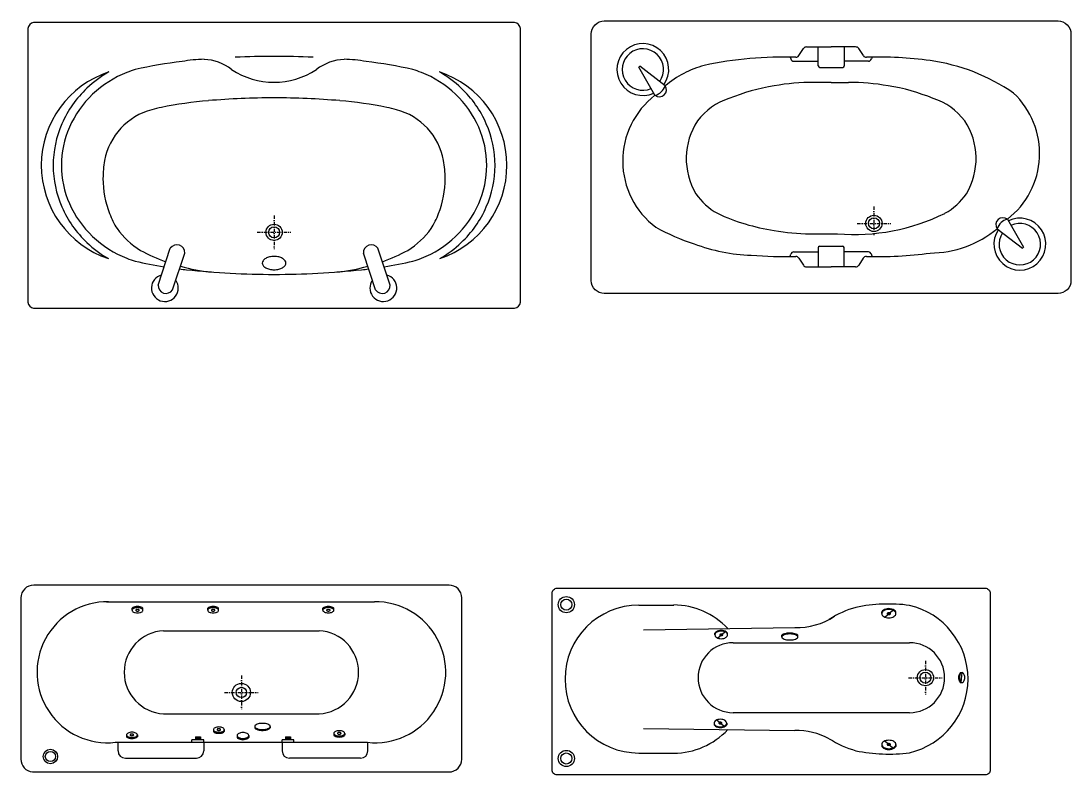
# Model space of a CAD drawing. Header units: millimetres. Extents: x 1333 to 16253, y 1167 to 12480.
# Drawn here: x 1333 to 5383, y 7416 to 10322 of the extents above; entities that cross this region are included whole.
import ezdxf

# ---------------------------------------------------------------- set-up
doc = ezdxf.new("R2010")
doc.units = ezdxf.units.MM
doc.linetypes.add('DASHDOT', pattern=[25.4, 12.7, -6.35, 0, -6.35])

# ---------------------------------------------------------------- blocks, each defined once
blk = doc.blocks.new('8')
at = {"color": 0, "linetype": 'DASHDOT'}
for p, q in [((-5832.4, -4218.8), (-5832.4, -4348.8)), ((-5897.4, -4283.8), (-5767.4, -4283.8))]:
    blk.add_line(p, q, dxfattribs=at)
at = {"color": 0}
for p, q in [((-6280, -4486.9), (-6232.7, -4345.3)), ((-6224, -4505.6), (-6176.7, -4363.9)), ((-5440.9, -4505.6), (-5488.1, -4363.9)), ((-5384.9, -4486.9), (-5432.2, -4345.3))]:
    blk.add_line(p, q, dxfattribs=at)
blk.add_lwpolyline([(-6782.4, -3498.3), (-6782.4, -4553.3, 0.333149), (-6759.9, -4575.8), (-4904.9, -4575.8, 0.333149), (-4882.4, -4553.3), (-4882.4, -3498.3, 0.333149), (-4904.9, -3475.8), (-6759.9, -3475.8, 0.333149)], format="xyb", close=True, dxfattribs=at)
for radius in [31.3, 21.3]:
    blk.add_circle((-5832.4, -4283.8), radius, dxfattribs=at)
for centre, radius, start, end in [((-5990.6, -5315.8), 1701.7, 96.6329, 102.8126), ((-6091.7, -4160), 543, 91.1291, 100.1238), ((-6112, -3807.2), 190.3, 52.5656, 87.111), ((-5832.4, -6807.7), 3202, 90, 92.6851), ((-5832.4, -6807.7), 3202, 87.3149, 90), ((-5552.8, -3807.2), 190.3, 92.889, 127.4344), ((-5573.1, -4160), 543, 79.8762, 88.8709), ((-5674.3, -5315.8), 1701.7, 77.1874, 83.3671), ((-6351.2, -4025.6), 379, 108.2642, 251.4664), ((-6251, -4048.9), 441.3, 119.744, 133.4113), ((-6251, -4048.9), 409.3, 111.3981, 133.4113), ((-6242.4, -4070.8), 432.9, 106.8578, 111.3981), ((-5832.8, -3411.4), 294.3, 236.2327, 303.7673), ((-5422.4, -4070.8), 432.9, 68.6019, 73.1422), ((-5413.8, -4048.9), 409.3, 46.5887, 68.6019), ((-5413.8, -4048.9), 441.3, 46.5887, 60.256), ((-5313.6, -4025.6), 379, 288.5336, 71.7358), ((-6264.3, -4034.8), 422, 133.4113, 156.354), ((-6264.3, -4034.8), 390, 133.4113, 156.354), ((-5832.4, -6785.1), 3019.4, 90, 94.8158), ((-5832.4, -6785.1), 3019.4, 85.1842, 90), ((-5400.5, -4034.8), 390, 23.646, 46.5887), ((-5400.5, -4034.8), 422, 23.646, 46.5887), ((-6136, -4446.1), 656.9, 101.497, 104.8458), ((-5954.1, -5340.5), 1569.6, 94.8158, 101.497), ((-5710.7, -5340.5), 1569.6, 78.503, 85.1842), ((-5528.8, -4446.1), 656.9, 75.1542, 78.503), ((-6240.3, -4052.8), 250, 104.8458, 169.4824), ((-5424.5, -4052.8), 250, 10.5176, 75.1542), ((-6285, -4025.8), 399.5, 156.354, 180), ((-6285, -4025.8), 367.5, 156.354, 180), ((-5379.9, -4025.8), 367.5, 0, 23.646), ((-5379.9, -4025.8), 399.5, 0, 23.646), ((-6116.5, -4075.8), 375.9, 169.4824, 180), ((-5548.4, -4075.8), 375.9, 0, 10.5176), ((-6285, -4025.8), 399.5, 180, 203.646), ((-6285, -4025.8), 367.5, 180, 203.646), ((-5379.9, -4025.8), 367.5, 336.354, 0), ((-5379.9, -4025.8), 399.5, 336.354, 0), ((-6116.5, -4075.8), 375.9, 180, 201.1985), ((-5548.4, -4075.8), 375.9, 338.8015, 0), ((-6264.3, -4016.7), 422, 203.646, 226.5887), ((-6264.3, -4016.7), 390, 203.646, 226.5887), ((-5400.5, -4016.7), 390, 313.4113, 336.354), ((-5400.5, -4016.7), 422, 313.4113, 336.354), ((-6138.9, -4084.5), 351.9, 201.1985, 211.7172), ((-5526, -4084.5), 351.9, 328.2828, 338.8015), ((-6183.8, -4085.7), 313.9, 215.8396, 238.4666), ((-5481.1, -4085.7), 313.9, 301.5334, 324.1604), ((-6251, -4002.7), 441.3, 226.5887, 240.0029), ((-6251, -4002.7), 409.3, 226.5887, 248.6019), ((-6207.3, -4362.3), 30.6, 356.9709, 146.1285), ((-5457.6, -4362.3), 30.6, 33.8715, 183.0291), ((-5413.8, -4002.7), 409.3, 291.3981, 313.4113), ((-5413.8, -4002.7), 441.3, 299.9971, 313.4113), ((-6004.5, -3716.9), 723.1, 241.6415, 250.1526), ((-5660.4, -3716.9), 723.1, 289.8474, 298.3585), ((-6242.4, -3980.7), 432.9, 248.6019, 253.1422), ((-5990.6, -2735.7), 1701.7, 257.1874, 260.9966), ((-5862.8, -4402.3), 15.1, 143.6961, 180), ((-5862.8, -4402.3), 15.1, 180, 216.3039), ((-5848.4, -4413), 33, 119.4144, 143.6961), ((-5848.4, -4391.7), 33, 216.3039, 240.5856), ((-5838.7, -4430), 52.6, 103.1449, 119.4144), ((-5832.4, -4457.1), 80.4, 90, 103.1449), ((-5832.4, -4457.1), 80.4, 76.8551, 90), ((-5826.1, -4430), 52.6, 60.5856, 76.8551), ((-5816.5, -4413), 33, 36.3039, 60.5856), ((-5816.5, -4391.7), 33, 299.4144, 323.6961), ((-5802, -4402.3), 15.1, 0, 36.3039), ((-5802, -4402.3), 15.1, 323.6961, 0), ((-5674.3, -2735.7), 1701.7, 278.9886, 282.8126), ((-5422.4, -3980.7), 432.9, 286.8578, 291.3981), ((-6253.7, -4498.5), 51.9, 104.9796, 35.6071), ((-5990.6, -2735.7), 1701.7, 263.0317, 263.948), ((-6004.5, -3716.9), 723.1, 254.8293, 264.4553), ((-5832.4, -1243.8), 3202, 263.948, 270), ((-5838.7, -4374.7), 52.6, 240.5856, 256.8551), ((-5832.4, -4347.6), 80.4, 256.8551, 270), ((-5832.4, -4347.6), 80.4, 270, 283.1449), ((-5832.4, -1243.8), 3202, 270, 276.052), ((-5826.1, -4374.7), 52.6, 283.1449, 299.4144), ((-5660.4, -3716.9), 723.1, 275.5447, 285.1707), ((-5674.3, -2735.7), 1701.7, 276.052, 276.9683), ((-5411.1, -4498.5), 51.9, 144.3929, 75.0204), ((-6249.4, -4488.6), 30.6, 176.9709, 326.1285), ((-5415.5, -4488.6), 30.6, 213.8715, 3.0291)]:
    blk.add_arc(centre, radius, start, end, dxfattribs=at)
blk = doc.blocks.new('9')
at = {"color": 0}
for p, q in [((-3778.5, -3569.4), (-3684.1, -3569.4)), ((-3589.7, -3569.4), (-3684.1, -3569.4)), ((-3684.1, -3705.9), (-3617.5, -3705.9)), ((-3778.8, -4416.4), (-3684.4, -4416.4)), ((-3590, -4416.4), (-3684.4, -4416.4))]:
    blk.add_line(p, q, dxfattribs=at)
at = {"color": 0, "linetype": 'DASHDOT'}
for p, q in [((-3519.1, -4184.4), (-3519.1, -4295.1)), ((-3584.1, -4249.4), (-3454.1, -4249.4))]:
    blk.add_line(p, q, dxfattribs=at)
at = {"color": 0}
blk.add_lwpolyline([(-2809.1, -3469.4, -0.414214), (-2759.1, -3519.4), (-2759.1, -4469.4, -0.414214), (-2809.1, -4519.4), (-4559.1, -4519.4, -0.414214), (-4609.1, -4469.4), (-4609.1, -3519.4, -0.414214), (-4559.1, -3469.4)], format="xyb", close=True, dxfattribs=at)
for points in [[(-3808.5, -3602.8), (-3790.9, -3575.5)], [(-3733.8, -3642.3), (-3733.8, -3569.4)], [(-3634.1, -3569.4), (-3634.1, -3644)], [(-3559.6, -3602.8), (-3577.2, -3575.5)], [(-4425.7, -3647.6), (-4422.2, -3644.1)], [(-4324.1, -3719), (-4422.2, -3644.1)], [(-3842.3, -3608.6), (-3839.5, -3615.7)], [(-3828.6, -3624.6), (-3734.3, -3624.6)], [(-3540, -3624.6), (-3634.3, -3624.6)], [(-3526.3, -3608.6), (-3529.1, -3615.7)], [(-4363.6, -3755.7), (-4425.7, -3647.6)], [(-3728, -3648.1), (-3639.6, -3648.1)], [(-3004.5, -4233.2), (-2942.4, -4341.3)], [(-3766.1, -4289.5), (-3659.2, -4289.5)], [(-3044, -4269.9), (-2945.9, -4344.8)], [(-3842.2, -4375.3), (-3839.4, -4368.1)], [(-3828.5, -4359.2), (-3734.2, -4359.2)], [(-3734.2, -4343.5), (-3734.2, -4416.4)], [(-3728.4, -4337.7), (-3640, -4337.7)], [(-3634.4, -4416.4), (-3634.4, -4341.8)], [(-3539.9, -4359.2), (-3634.2, -4359.2)], [(-3526.2, -4375.3), (-3529, -4368.1)], [(-2942.4, -4341.3), (-2945.9, -4344.8)], [(-3808.9, -4383), (-3791.3, -4410.3)], [(-3560, -4383), (-3577.6, -4410.3)]]:
    blk.add_lwpolyline(points, dxfattribs=at)
blk.add_lwpolyline([(-3684.1, -3705.9), (-3750.6, -3705.9, 0.04333), (-3903.6, -3719.2, 0.058149), (-4078.1, -3768.1, 0.155449), (-4199.3, -3854.1, 0.289156), (-4205.5, -4135, 0.116074), (-4122.6, -4210.5, 0.074098), (-3903.6, -4276.4, 0.038971), (-3766.1, -4289.5)], format="xyb", dxfattribs=at)
for radius in [31.3, 21.3]:
    blk.add_circle((-3519.1, -4249.4), radius, dxfattribs=at)
for centre, radius, start, end in [((-4410.3, -3656.4), 100, 324.0931, 294.7073), ((-4410.3, -3656.4), 80, 324.4559, 293.4126), ((-3819.4, -3596.5), 12.6, 266.3555, 329.6249), ((-3779.4, -3583.4), 14, 86.3239, 145.8357), ((-3588.8, -3583.4), 14, 34.1643, 93.6761), ((-3548.7, -3596.5), 12.6, 210.3751, 273.6445), ((-4061.8, -4038.2), 413.2, 105.6624, 129.4185), ((-3863, -5131.4), 1523, 88.3913, 101.7589), ((-3827, -3611.5), 13.2, 198.4618, 262.9225), ((-3728, -3642.3), 5.81, 180, 270), ((-3639.6, -3642.3), 5.81, 270, 0), ((-3505.2, -5131.4), 1523, 82.3469, 91.6087), ((-3541.6, -3611.5), 13.2, 277.0775, 341.5382), ((-3406.1, -4363.2), 748.5, 55.3852, 82.0325), ((-4376.9, -3701.8), 55.5, 283.8428, 341.9322), ((-4346.7, -3734.3), 27.3, 231.678, 34.097), ((-3617.4, -4593.3), 887.3, 80.0848, 90.0092), ((-3586.8, -4491.3), 781.8, 67.6904, 81.0022), ((-4168.5, -4008.7), 319.5, 127.6433, 233.0826), ((-3199.6, -3980.2), 319.5, 307.6433, 46.8069), ((-3364.4, -4001.3), 244.8, 36.9726, 72.316), ((-3388.3, -3999.4), 263.3, 329.0096, 33.5197), ((-3364.6, -3996.7), 244.8, 299.119, 325.6026), ((-3595.9, -3498), 794.1, 265.4241, 296.1831), ((-2956.4, -4329.4), 100, 145.9994, 116.314), ((-3021.4, -4254.6), 27.3, 51.678, 214.097), ((-2991.2, -4287.1), 55.5, 103.8428, 161.9322), ((-2956.4, -4329.4), 80, 146.84, 115.4242), ((-3959.4, -3537.2), 830.2, 241.1132, 252.2551), ((-3306.4, -3950.7), 413.2, 270.5052, 309.4185), ((-3970.1, -3688), 684.3, 249.2628, 268.1354), ((-3863.3, -2854.4), 1523, 265.1386, 271.6087), ((-3826.9, -4372.3), 13.2, 97.0775, 161.5382), ((-3728.4, -4343.5), 5.81, 90, 180), ((-3640, -4343.5), 5.81, 16.8004, 90), ((-3505.5, -2854.4), 1523, 268.3913, 277.6531), ((-3541.5, -4372.3), 13.2, 18.4618, 82.9225), ((-3819.7, -4389.4), 12.6, 30.3751, 93.6445), ((-3779.7, -4402.4), 14, 214.1643, 273.6761), ((-3589.1, -4402.4), 14, 266.3239, 325.8357), ((-3549.1, -4389.4), 12.6, 86.3555, 149.6249)]:
    blk.add_arc(centre, radius, start, end, dxfattribs=at)
blk = doc.blocks.new('15')
at = {"color": 0}
for p, q in [((-6478.6, -5707.4), (-5445.7, -5707.4)), ((-6380.3, -5740.2), (-6380.3, -5732.6)), ((-6338.3, -5740.2), (-6338.3, -5732.6)), ((-6088.5, -5740.2), (-6088.5, -5732.6)), ((-6046.5, -5740.2), (-6046.5, -5732.6)), ((-5644.2, -5740), (-5644.2, -5732.4)), ((-5602.2, -5740), (-5602.2, -5732.4)), ((-6258.6, -5819.1), (-5658.6, -5819.1)), ((-6258.6, -6139.1), (-5658.6, -6139.1)), ((-5907, -6188), (-5907, -6193.7)), ((-5847.7, -6188), (-5847.7, -6193.7)), ((-6401.8, -6220.5), (-6401.8, -6228.1)), ((-6359.8, -6220.5), (-6359.8, -6228.1)), ((-6136.2, -6228.4), (-6136.2, -6239.2)), ((-6136.2, -6228.4), (-6116.9, -6228.4)), ((-6116.9, -6228.4), (-6116.9, -6239.2)), ((-6066.4, -6200.1), (-6066.4, -6207.7)), ((-6024.4, -6200.1), (-6024.4, -6207.7)), ((-5974.9, -6222.8), (-5974.9, -6230.8)), ((-5930.3, -6222.8), (-5930.3, -6230.8)), ((-5788.4, -6228.4), (-5788.4, -6239.2)), ((-5788.4, -6228.4), (-5769, -6228.4)), ((-5769, -6228.4), (-5769, -6239.2)), ((-5602, -6214.5), (-5602, -6222.2)), ((-5560, -6214.5), (-5560, -6222.2)), ((-6445, -6249.1), (-5472.2, -6249.1)), ((-6434.3, -6281.9), (-6434.3, -6249.2)), ((-6149.4, -6249.1), (-6149.4, -6239.2)), ((-6103.8, -6239.2), (-6149.4, -6239.2)), ((-6149.4, -6249.1), (-6103.8, -6249.1)), ((-6103.8, -6249.1), (-6103.8, -6239.2)), ((-6103.8, -6249.2), (-6103.8, -6281.9)), ((-5801.5, -6249.1), (-5801.5, -6239.2)), ((-5755.9, -6239.2), (-5801.5, -6239.2)), ((-5801.5, -6249.1), (-5755.9, -6249.1)), ((-5801.5, -6249.2), (-5801.5, -6281.9)), ((-5755.9, -6249.1), (-5755.9, -6239.2)), ((-5471, -6281.9), (-5471, -6249.2)), ((-6406, -6310.2), (-6132.1, -6310.2)), ((-5499.3, -6310.2), (-5773.2, -6310.2))]:
    blk.add_line(p, q, dxfattribs=at)
at = {"color": 0, "linetype": 'DASHDOT'}
for p, q in [((-5958.6, -5992), (-5958.6, -6122)), ((-6023.6, -6057), (-5893.6, -6057))]:
    blk.add_line(p, q, dxfattribs=at)
at = {"color": 0}
blk.add_lwpolyline([(-5157.7, -5643.3), (-6759.5, -5643.3, 0.414214), (-6808.6, -5692.4), (-6808.6, -6314.4, 0.38577), (-6764.3, -6363.3), (-5157.7, -6363.3, 0.414214), (-5108.6, -6314.2), (-5108.6, -5692.4, 0.414214)], format="xyb", close=True, dxfattribs=at)
for points in [[(-6133.7, -6228.4), (-6133.7, -6239.2)], [(-6131, -6228.4), (-6131, -6239.2)], [(-6126.6, -6228.4), (-6126.6, -6239.2)], [(-6122.1, -6228.4), (-6122.1, -6239.2)], [(-6119.4, -6228.4), (-6119.4, -6239.2)], [(-5785.9, -6228.4), (-5785.9, -6239.2)], [(-5783.2, -6228.4), (-5783.2, -6239.2)], [(-5778.7, -6228.4), (-5778.7, -6239.2)], [(-5774.3, -6228.4), (-5774.3, -6239.2)], [(-5771.6, -6228.4), (-5771.6, -6239.2)]]:
    blk.add_lwpolyline(points, dxfattribs=at)
for centre, radius in [((-5958.6, -6057), 35), ((-5958.6, -6057), 20), ((-6695.2, -6303.8), 27.7), ((-6695.2, -6303.8), 19.7)]:
    blk.add_circle(centre, radius, dxfattribs=at)
for centre, radius, start, end in [((-6475.1, -5979.1), 271.7, 89.249, 276.3585), ((-5442.1, -5979.1), 271.7, 263.6415, 90.751), ((-6367.8, -5745.8), 18.2, 120.0181, 133.4654), ((-6375.2, -5740.2), 5.14, 139.0944, 180), ((-6375.2, -5740.2), 5.14, 180, 220.9056), ((-6367.6, -5746.7), 15.1, 115.5519, 139.0944), ((-6367.6, -5733.7), 15.1, 220.9056, 244.4481), ((-6362.7, -5754.6), 28.4, 103.4589, 120.0181), ((-6362.6, -5757.2), 26.7, 101.2014, 115.5519), ((-6362.6, -5723.2), 26.7, 244.4481, 258.7986), ((-6359.3, -5768.7), 42.9, 90, 103.4589), ((-6359.3, -5774), 43.8, 90, 101.2014), ((-6359.3, -5706.4), 43.8, 258.7986, 270), ((-6364.5, -5740.2), 1.6, 138.3976, 180), ((-6364.5, -5740.2), 1.6, 180, 221.6024), ((-6362.1, -5742.4), 4.92, 115.0091, 138.3976), ((-6362.1, -5738), 4.92, 221.6024, 244.9909), ((-6360.4, -5746), 8.86, 100.9365, 115.0091), ((-6360.4, -5734.4), 8.86, 244.9909, 259.0635), ((-6359.3, -5751.6), 14.6, 90, 100.9365), ((-6359.3, -5728.8), 14.6, 259.0635, 270), ((-6359.3, -5768.7), 42.9, 76.5411, 90), ((-6359.3, -5774), 43.8, 78.7986, 90), ((-6359.3, -5751.6), 14.6, 79.0635, 90), ((-6359.3, -5728.8), 14.6, 270, 280.9365), ((-6359.3, -5706.4), 43.8, 270, 281.2014), ((-6358.2, -5746), 8.86, 64.9909, 79.0635), ((-6358.2, -5734.4), 8.86, 280.9365, 295.0091), ((-6356.5, -5742.4), 4.92, 41.6024, 64.9909), ((-6356.5, -5738), 4.92, 295.0091, 318.3976), ((-6354.1, -5740.2), 1.6, 0, 41.6024), ((-6354.1, -5740.2), 1.6, 318.3976, 0), ((-6356, -5757.2), 26.7, 64.4481, 78.7986), ((-6356, -5723.2), 26.7, 281.2014, 295.5519), ((-6355.9, -5754.6), 28.4, 59.9819, 76.5411), ((-6351, -5746.7), 15.1, 40.9056, 64.4481), ((-6351, -5733.7), 15.1, 295.5519, 319.0944), ((-6350.8, -5745.8), 18.2, 46.5346, 59.9819), ((-6343.4, -5740.2), 5.14, 0, 40.9056), ((-6343.4, -5740.2), 5.14, 319.0944, 0), ((-6076, -5745.8), 18.2, 120.0181, 133.4654), ((-6083.4, -5740.2), 5.14, 139.0944, 180), ((-6083.4, -5740.2), 5.14, 180, 220.9056), ((-6075.8, -5746.7), 15.1, 115.5519, 139.0944), ((-6075.8, -5733.7), 15.1, 220.9056, 244.4481), ((-6070.9, -5754.6), 28.4, 103.4589, 120.0181), ((-6070.8, -5757.2), 26.7, 101.2014, 115.5519), ((-6070.8, -5723.2), 26.7, 244.4481, 258.7986), ((-6067.5, -5768.7), 42.9, 90, 103.4589), ((-6067.5, -5774), 43.8, 90, 101.2014), ((-6067.5, -5706.4), 43.8, 258.7986, 270), ((-6072.7, -5740.2), 1.6, 138.3976, 180), ((-6072.7, -5740.2), 1.6, 180, 221.6024), ((-6070.3, -5742.4), 4.92, 115.0091, 138.3976), ((-6070.3, -5738), 4.92, 221.6024, 244.9909), ((-6068.6, -5746), 8.86, 100.9365, 115.0091), ((-6068.6, -5734.4), 8.86, 244.9909, 259.0635), ((-6067.5, -5751.6), 14.6, 90, 100.9365), ((-6067.5, -5728.8), 14.6, 259.0635, 270), ((-6067.5, -5768.7), 42.9, 76.5411, 90), ((-6067.5, -5774), 43.8, 78.7986, 90), ((-6067.5, -5751.6), 14.6, 79.0635, 90), ((-6067.5, -5728.8), 14.6, 270, 280.9365), ((-6067.5, -5706.4), 43.8, 270, 281.2014), ((-6066.4, -5746), 8.86, 64.9909, 79.0635), ((-6066.4, -5734.4), 8.86, 280.9365, 295.0091), ((-6064.7, -5742.4), 4.92, 41.6024, 64.9909), ((-6064.7, -5738), 4.92, 295.0091, 318.3976), ((-6062.3, -5740.2), 1.6, 0, 41.6024), ((-6062.3, -5740.2), 1.6, 318.3976, 0), ((-6064.2, -5757.2), 26.7, 64.4481, 78.7986), ((-6064.2, -5723.2), 26.7, 281.2014, 295.5519), ((-6064.1, -5754.6), 28.4, 59.9819, 76.5411), ((-6059.2, -5746.7), 15.1, 40.9056, 64.4481), ((-6059.2, -5733.7), 15.1, 295.5519, 319.0944), ((-6059, -5745.8), 18.2, 46.5346, 59.9819), ((-6051.6, -5740.2), 5.14, 0, 40.9056), ((-6051.6, -5740.2), 5.14, 319.0944, 0), ((-5631.7, -5745.6), 18.2, 120.0181, 133.4654), ((-5639.1, -5740), 5.14, 139.0944, 180), ((-5639.1, -5740), 5.14, 180, 220.9056), ((-5631.6, -5746.5), 15.1, 115.5519, 139.0944), ((-5631.6, -5733.5), 15.1, 220.9056, 244.4481), ((-5626.6, -5754.5), 28.4, 103.4589, 120.0181), ((-5626.5, -5757), 26.7, 101.2014, 115.5519), ((-5626.5, -5723), 26.7, 244.4481, 258.7986), ((-5623.2, -5768.6), 42.9, 90, 103.4589), ((-5623.2, -5773.8), 43.8, 90, 101.2014), ((-5623.2, -5706.3), 43.8, 258.7986, 270), ((-5628.5, -5740), 1.6, 138.3976, 180), ((-5628.5, -5740), 1.6, 180, 221.6024), ((-5626, -5742.2), 4.92, 115.0091, 138.3976), ((-5626, -5737.8), 4.92, 221.6024, 244.9909), ((-5624.3, -5745.8), 8.86, 100.9365, 115.0091), ((-5624.3, -5734.3), 8.86, 244.9909, 259.0635), ((-5623.2, -5751.5), 14.6, 90, 100.9365), ((-5623.2, -5728.6), 14.6, 259.0635, 270), ((-5623.2, -5768.6), 42.9, 76.5411, 90), ((-5623.2, -5773.8), 43.8, 78.7986, 90), ((-5623.2, -5751.5), 14.6, 79.0635, 90), ((-5623.2, -5728.6), 14.6, 270, 280.9365), ((-5623.2, -5706.3), 43.8, 270, 281.2014), ((-5622.1, -5745.8), 8.86, 64.9909, 79.0635), ((-5622.1, -5734.3), 8.86, 280.9365, 295.0091), ((-5620.5, -5742.2), 4.92, 41.6024, 64.9909), ((-5620.5, -5737.8), 4.92, 295.0091, 318.3976), ((-5618, -5740), 1.6, 0, 41.6024), ((-5618, -5740), 1.6, 318.3976, 0), ((-5619.9, -5757), 26.7, 64.4481, 78.7986), ((-5619.9, -5723), 26.7, 281.2014, 295.5519), ((-5619.8, -5754.5), 28.4, 59.9819, 76.5411), ((-5614.9, -5746.5), 15.1, 40.9056, 64.4481), ((-5614.9, -5733.5), 15.1, 295.5519, 319.0944), ((-5614.7, -5745.6), 18.2, 46.5346, 59.9819), ((-5607.4, -5740), 5.14, 0, 40.9056), ((-5607.4, -5740), 5.14, 319.0944, 0), ((-6250.5, -5979.1), 160.2, 92.8913, 267.1087), ((-5666.7, -5979.1), 160.2, 272.8913, 87.1087), ((-6053.8, -6206.6), 15.1, 115.5519, 139.0944), ((-6048.7, -6217.1), 26.7, 101.2014, 115.5519), ((-6045.4, -6233.8), 43.8, 90, 101.2014), ((-6045.4, -6233.8), 43.8, 78.7986, 90), ((-6042.1, -6217.1), 26.7, 64.4481, 78.7986), ((-6037.1, -6206.6), 15.1, 40.9056, 64.4481), ((-5901.7, -6188), 5.3, 133.9895, 180), ((-5901.7, -6188), 5.3, 180, 226.0105), ((-5890.3, -6177.8), 23.1, 223.5254, 244.6973), ((-5890.2, -6199.9), 21.8, 111.7943, 133.9895), ((-5890.2, -6176.1), 21.8, 226.0105, 248.2057), ((-5882.5, -6219.2), 42.7, 99.4043, 111.7943), ((-5877.4, -6250.1), 74, 90, 99.4043), ((-5877.4, -6250.1), 74, 80.5957, 90), ((-5872.3, -6219.2), 42.7, 68.2057, 80.5957), ((-5864.5, -6199.9), 21.8, 46.0105, 68.2057), ((-5864.5, -6176.1), 21.8, 291.7943, 313.9895), ((-5864.5, -6177.8), 23.1, 295.3027, 316.4746), ((-5853, -6188), 5.3, 0, 46.0105), ((-5853, -6188), 5.3, 313.9895, 0), ((-6396.7, -6220.5), 5.14, 139.0944, 180), ((-6396.7, -6220.5), 5.14, 180, 220.9056), ((-6389.3, -6214.9), 18.2, 226.5346, 239.9819), ((-6389.2, -6227), 15.1, 115.5519, 139.0944), ((-6389.2, -6214), 15.1, 220.9056, 244.4481), ((-6384.2, -6206), 28.4, 239.9819, 256.5411), ((-6384.1, -6237.5), 26.7, 101.2014, 115.5519), ((-6384.1, -6203.4), 26.7, 244.4481, 258.7986), ((-6380.8, -6191.9), 42.9, 256.5411, 270), ((-6380.8, -6254.2), 43.8, 90, 101.2014), ((-6380.8, -6186.7), 43.8, 258.7986, 270), ((-6386.1, -6220.5), 1.6, 138.3976, 180), ((-6386.1, -6220.5), 1.6, 180, 221.6024), ((-6383.6, -6222.7), 4.92, 115.0091, 138.3976), ((-6383.6, -6218.3), 4.92, 221.6024, 244.9909), ((-6381.9, -6226.2), 8.86, 100.9365, 115.0091), ((-6381.9, -6214.7), 8.86, 244.9909, 259.0635), ((-6380.8, -6231.9), 14.6, 90, 100.9365), ((-6380.8, -6209), 14.6, 259.0635, 270), ((-6380.8, -6254.2), 43.8, 78.7986, 90), ((-6380.8, -6231.9), 14.6, 79.0635, 90), ((-6380.8, -6209), 14.6, 270, 280.9365), ((-6380.8, -6186.7), 43.8, 270, 281.2014), ((-6380.8, -6191.9), 42.9, 270, 283.4589), ((-6379.7, -6226.2), 8.86, 64.9909, 79.0635), ((-6379.7, -6214.7), 8.86, 280.9365, 295.0091), ((-6378.1, -6222.7), 4.92, 41.6024, 64.9909), ((-6378.1, -6218.3), 4.92, 295.0091, 318.3976), ((-6375.6, -6220.5), 1.6, 0, 41.6024), ((-6375.6, -6220.5), 1.6, 318.3976, 0), ((-6377.5, -6237.5), 26.7, 64.4481, 78.7986), ((-6377.5, -6203.4), 26.7, 281.2014, 295.5519), ((-6377.4, -6206), 28.4, 283.4589, 300.0181), ((-6372.5, -6227), 15.1, 40.9056, 64.4481), ((-6372.5, -6214), 15.1, 295.5519, 319.0944), ((-6372.3, -6214.9), 18.2, 300.0181, 313.4654), ((-6365, -6220.5), 5.14, 0, 40.9056), ((-6365, -6220.5), 5.14, 319.0944, 0), ((-6061.3, -6200.1), 5.14, 139.0944, 180), ((-6061.3, -6200.1), 5.14, 180, 220.9056), ((-6053.9, -6194.5), 18.2, 226.5346, 239.9819), ((-6053.8, -6193.5), 15.1, 220.9056, 244.4481), ((-6048.8, -6185.6), 28.4, 239.9819, 256.5411), ((-6048.7, -6183), 26.7, 244.4481, 258.7986), ((-6045.4, -6171.5), 42.9, 256.5411, 270), ((-6045.4, -6166.3), 43.8, 258.7986, 270), ((-6050.7, -6200.1), 1.6, 138.3976, 180), ((-6050.7, -6200.1), 1.6, 180, 221.6024), ((-6048.2, -6202.3), 4.92, 115.0091, 138.3976), ((-6048.2, -6197.8), 4.92, 221.6024, 244.9909), ((-6046.5, -6205.8), 8.86, 100.9365, 115.0091), ((-6046.5, -6194.3), 8.86, 244.9909, 259.0635), ((-6045.4, -6211.5), 14.6, 90, 100.9365), ((-6045.4, -6188.6), 14.6, 259.0635, 270), ((-6045.4, -6211.5), 14.6, 79.0635, 90), ((-6045.4, -6188.6), 14.6, 270, 280.9365), ((-6045.4, -6166.3), 43.8, 270, 281.2014), ((-6045.4, -6171.5), 42.9, 270, 283.4589), ((-6044.3, -6205.8), 8.86, 64.9909, 79.0635), ((-6044.3, -6194.3), 8.86, 280.9365, 295.0091), ((-6042.7, -6202.3), 4.92, 41.6024, 64.9909), ((-6042.7, -6197.8), 4.92, 295.0091, 318.3976), ((-6040.2, -6200.1), 1.6, 0, 41.6024), ((-6040.2, -6200.1), 1.6, 318.3976, 0), ((-6042.1, -6183), 26.7, 281.2014, 295.5519), ((-6042.1, -6185.6), 28.4, 283.4589, 300.0181), ((-6037.1, -6193.5), 15.1, 295.5519, 319.0944), ((-6036.9, -6194.5), 18.2, 300.0181, 313.4654), ((-6029.6, -6200.1), 5.14, 0, 40.9056), ((-6029.6, -6200.1), 5.14, 319.0944, 0), ((-5968.9, -6222.8), 6.08, 140.7804, 180), ((-5968.9, -6222.8), 6.08, 180, 219.2196), ((-5960.8, -6217.8), 19.2, 222.3743, 238.1191), ((-5961.2, -6229), 16, 116.9088, 140.7804), ((-5961.2, -6216.5), 16, 219.2196, 243.0912), ((-5955.9, -6209.9), 28.5, 238.1191, 255.5528), ((-5956, -6239.2), 27.4, 101.872, 116.9088), ((-5956, -6206.4), 27.4, 243.0912, 258.128), ((-5952.6, -6255.2), 43.8, 90, 101.872), ((-5952.6, -6190.3), 43.8, 258.128, 270), ((-5952.6, -6255.2), 43.8, 78.128, 90), ((-5952.6, -6190.3), 43.8, 270, 281.872), ((-5949.3, -6239.2), 27.4, 63.0912, 78.128), ((-5949.3, -6206.4), 27.4, 281.872, 296.9088), ((-5949.4, -6209.9), 28.5, 284.4472, 301.8809), ((-5944.1, -6229), 16, 39.2196, 63.0912), ((-5944.1, -6216.5), 16, 296.9088, 320.7804), ((-5944.5, -6217.8), 19.2, 301.8809, 317.6257), ((-5936.4, -6222.8), 6.08, 0, 39.2196), ((-5936.4, -6222.8), 6.08, 320.7804, 0), ((-5882.5, -6161.4), 41.3, 244.6973, 258.9204), ((-5882.5, -6156.7), 42.7, 248.2057, 260.5957), ((-5877.4, -6135.3), 67.9, 258.9204, 270), ((-5877.4, -6125.9), 74, 260.5957, 270), ((-5877.4, -6125.9), 74, 270, 279.4043), ((-5877.4, -6135.3), 67.9, 270, 281.0796), ((-5872.3, -6156.7), 42.7, 279.4043, 291.7943), ((-5872.3, -6161.4), 41.3, 281.0796, 295.3027), ((-5596.9, -6214.5), 5.14, 139.0944, 180), ((-5596.9, -6214.5), 5.14, 180, 220.9056), ((-5589.5, -6209), 18.2, 226.5346, 239.9819), ((-5589.4, -6221), 15.1, 115.5519, 139.0944), ((-5589.4, -6208), 15.1, 220.9056, 244.4481), ((-5584.4, -6200.1), 28.4, 239.9819, 256.5411), ((-5584.3, -6231.6), 26.7, 101.2014, 115.5519), ((-5584.3, -6197.5), 26.7, 244.4481, 258.7986), ((-5581, -6186), 42.9, 256.5411, 270), ((-5581, -6248.3), 43.8, 90, 101.2014), ((-5581, -6180.8), 43.8, 258.7986, 270), ((-5586.3, -6214.5), 1.6, 138.3976, 180), ((-5586.3, -6214.5), 1.6, 180, 221.6024), ((-5583.8, -6216.7), 4.92, 115.0091, 138.3976), ((-5583.8, -6212.3), 4.92, 221.6024, 244.9909), ((-5582.1, -6220.3), 8.86, 100.9365, 115.0091), ((-5582.1, -6208.8), 8.86, 244.9909, 259.0635), ((-5581, -6226), 14.6, 90, 100.9365), ((-5581, -6203.1), 14.6, 259.0635, 270), ((-5581, -6248.3), 43.8, 78.7986, 90), ((-5581, -6226), 14.6, 79.0635, 90), ((-5581, -6203.1), 14.6, 270, 280.9365), ((-5581, -6180.8), 43.8, 270, 281.2014), ((-5581, -6186), 42.9, 270, 283.4589), ((-5579.9, -6220.3), 8.86, 64.9909, 79.0635), ((-5579.9, -6208.8), 8.86, 280.9365, 295.0091), ((-5578.3, -6216.7), 4.92, 41.6024, 64.9909), ((-5578.3, -6212.3), 4.92, 295.0091, 318.3976), ((-5575.8, -6214.5), 1.6, 0, 41.6024), ((-5575.8, -6214.5), 1.6, 318.3976, 0), ((-5577.7, -6231.6), 26.7, 64.4481, 78.7986), ((-5577.7, -6197.5), 26.7, 281.2014, 295.5519), ((-5577.7, -6200.1), 28.4, 283.4589, 300.0181), ((-5572.7, -6221), 15.1, 40.9056, 64.4481), ((-5572.7, -6208), 15.1, 295.5519, 319.0944), ((-5572.5, -6209), 18.2, 300.0181, 313.4654), ((-5565.2, -6214.5), 5.14, 0, 40.9056), ((-5565.2, -6214.5), 5.14, 319.0944, 0), ((-5952.6, -6197.5), 41.4, 255.5528, 270), ((-5952.6, -6197.5), 41.4, 270, 284.4472), ((-6406, -6281.9), 28.3, 180, 270), ((-6132.1, -6281.9), 28.3, 270, 0), ((-5773.2, -6281.9), 28.3, 180, 270), ((-5499.3, -6281.9), 28.3, 270, 0)]:
    blk.add_arc(centre, radius, start, end, dxfattribs=at)
blk = doc.blocks.new('16')
at = {"color": 0}
for p, q in [((-4425.5, -5720.3), (-4291.2, -5720.3)), ((-3488.7, -5753.2), (-3488.7, -5746)), ((-3477, -5766.6), (-3445.6, -5740.2)), ((-3434.7, -5753.2), (-3434.7, -5746)), ((-4132.4, -5835.1), (-4132.4, -5828.6)), ((-4121.8, -5847.2), (-4093.6, -5823.4)), ((-4083.8, -5835.1), (-4083.8, -5828.6)), ((-4062.3, -5865.1), (-3381.5, -5865.1)), ((-3874.8, -5843.1), (-3874.8, -5836.4)), ((-3868.3, -5832.6), (-3868.3, -5836.2)), ((-3812.5, -5843.1), (-3812.5, -5836.4)), ((-4062.3, -6134.8), (-3381.5, -6134.8)), ((-4135.5, -6174.9), (-4135.5, -6181.5)), ((-4125, -6162.9), (-4096.7, -6186.6)), ((-4087, -6174.9), (-4087, -6181.5)), ((-3488.7, -6257.4), (-3488.7, -6264.7)), ((-3477, -6244), (-3445.6, -6270.4)), ((-3434.7, -6257.4), (-3434.7, -6264.7)), ((-4425.5, -6290.3), (-4291.2, -6290.3))]:
    blk.add_line(p, q, dxfattribs=at)
at = {"color": 0, "linetype": 'DASHDOT'}
for p, q in [((-3320.5, -5935), (-3320.5, -6065)), ((-3385.5, -6000), (-3255.5, -6000))]:
    blk.add_line(p, q, dxfattribs=at)
at = {"color": 0}
blk.add_lwpolyline([(-3090.5, -6375), (-4740.5, -6375, -0.414214), (-4760.5, -6355), (-4760.5, -5675, -0.414214), (-4740.5, -5655), (-3090.5, -5655, -0.414214), (-3070.5, -5675), (-3070.5, -6355, -0.414214)], format="xyb", close=True, dxfattribs=at)
for points in [[(-4407.3, -5815), (-3824.5, -5806.6)], [(-3861.7, -5830.4), (-3861.7, -5833.8)], [(-3855, -5829.1), (-3855, -5832.4)], [(-3843.3, -5828.3), (-3843.3, -5831.7)], [(-3831.7, -5829.2), (-3831.7, -5832.5)], [(-3824.9, -5830.5), (-3824.9, -5833.9)], [(-3872.1, -5834.5), (-3872.1, -5838.6)], [(-3818.3, -5832.8), (-3818.3, -5836.5)], [(-3814.5, -5834.9), (-3814.5, -5839.1)], [(-3182.6, -6018), (-3179.1, -5980.5)], [(-3182.5, -5980.5), (-3179.1, -5980.5)], [(-3182.5, -6019.2), (-3179.1, -6019.2)], [(-4407.3, -6195.7), (-3824.5, -6204)]]:
    blk.add_lwpolyline(points, dxfattribs=at)
for centre, radius in [((-4705.5, -5718.6), 31.3), ((-4705.5, -5718.6), 21.3), ((-3320.5, -6000), 31.3), ((-3320.5, -6000), 21.3), ((-4705.5, -6311.4), 31.3), ((-4705.5, -6311.4), 21.3)]:
    blk.add_circle(centre, radius, dxfattribs=at)
for centre, radius, start, end in [((-4425.5, -6005.3), 285, 90, 270), ((-4291.2, -6005.1), 285.2, 43.0922, 90), ((-3478.3, -6112), 398.4, 106.062, 122.3025), ((-3463.3, -6325.3), 609.2, 82.3181, 101.8659), ((-3470.1, -5758.1), 22.2, 123.4838, 146.8855), ((-3478.7, -5753.2), 10, 145.3708, 180), ((-3470.6, -5758.8), 19.9, 120.9546, 145.3708), ((-3465, -5765.8), 31.4, 105.3226, 123.4838), ((-3465.2, -5767.8), 30.3, 103.952, 120.9546), ((-3461.7, -5777.9), 44, 90, 105.3226), ((-3461.7, -5781.9), 44.9, 90, 103.952), ((-3462.7, -5758.1), 8.04, 101.719, 116.6015), ((-3461.7, -5762.9), 12.9, 90, 101.719), ((-3461.7, -5777.9), 44, 74.6774, 90), ((-3461.7, -5781.9), 44.9, 76.048, 90), ((-3461.7, -5762.9), 12.9, 78.281, 90), ((-3460.7, -5758.1), 8.04, 63.3985, 78.281), ((-3458.2, -5767.8), 30.3, 59.0454, 76.048), ((-3458.4, -5765.8), 31.4, 56.5162, 74.6774), ((-3452.8, -5758.8), 19.9, 34.6292, 59.0454), ((-3453.3, -5758.1), 22.2, 33.1145, 56.5162), ((-3444.7, -5753.2), 10, 0, 34.6292), ((-3447.3, -6005.3), 291.2, 282.9952, 77.0048), ((-3816.8, -5540.3), 266.5, 268.352, 303.1334), ((-3478.7, -5753.2), 10, 180, 214.6292), ((-3470.6, -5747.6), 19.9, 214.6292, 239.0454), ((-3465.2, -5738.7), 30.3, 239.0454, 256.048), ((-3461.7, -5724.6), 44.9, 256.048, 270), ((-3466.5, -5753.2), 1.73, 140.4054, 180), ((-3466.5, -5753.2), 1.73, 180, 219.5946), ((-3464.2, -5755.1), 4.67, 116.6015, 140.4054), ((-3464.2, -5751.4), 4.67, 219.5946, 243.3985), ((-3462.7, -5748.4), 8.04, 243.3985, 258.281), ((-3461.7, -5743.6), 12.9, 258.281, 270), ((-3461.7, -5743.6), 12.9, 270, 281.719), ((-3461.7, -5724.6), 44.9, 270, 283.952), ((-3460.7, -5748.4), 8.04, 281.719, 296.6015), ((-3459.2, -5755.1), 4.67, 39.5946, 63.3985), ((-3459.2, -5751.4), 4.67, 296.6015, 320.4054), ((-3456.9, -5753.2), 1.73, 0, 39.5946), ((-3456.9, -5753.2), 1.73, 320.4054, 0), ((-3458.2, -5738.7), 30.3, 283.952, 300.9546), ((-3452.8, -5747.6), 19.9, 300.9546, 325.3708), ((-3444.7, -5753.2), 10, 325.3708, 0), ((-4115.7, -5839.5), 20, 123.4838, 146.8855), ((-4123.4, -5835.1), 9.03, 145.3708, 180), ((-4116.1, -5840.2), 17.9, 120.9546, 145.3708), ((-4111.1, -5846.4), 28.3, 105.3226, 123.4838), ((-4111.3, -5848.2), 27.2, 103.952, 120.9546), ((-4108.1, -5857.3), 39.6, 90, 105.3226), ((-4108.1, -5860.9), 40.4, 90, 103.952), ((-4108.1, -5857.3), 39.6, 74.6774, 90), ((-4108.1, -5860.9), 40.4, 76.048, 90), ((-4104.9, -5848.2), 27.2, 59.0454, 76.048), ((-4105.1, -5846.4), 28.3, 56.5162, 74.6774), ((-4100.1, -5840.2), 17.9, 34.6292, 59.0454), ((-4100.5, -5839.5), 20, 33.1145, 56.5162), ((-4092.8, -5835.1), 9.03, 0, 34.6292), ((-3849.6, -5877.7), 48.9, 99.8783, 112.8022), ((-3843.6, -5911.9), 83.6, 90, 99.8783), ((-3843.6, -5911.9), 83.6, 80.1217, 90), ((-3837.7, -5877.7), 48.9, 67.1978, 80.1217), ((-4062.3, -6000), 134.9, 90, 270), ((-4123.4, -5835.1), 9.03, 180, 214.6292), ((-4116.1, -5830.1), 17.9, 214.6292, 239.0454), ((-4111.3, -5822.1), 27.2, 239.0454, 256.048), ((-4108.1, -5809.3), 40.4, 256.048, 270), ((-4112.4, -5835.1), 1.56, 140.4054, 180), ((-4112.4, -5835.1), 1.56, 180, 219.5946), ((-4110.4, -5836.8), 4.2, 116.6015, 140.4054), ((-4110.4, -5833.4), 4.2, 219.5946, 243.3985), ((-4109, -5839.5), 7.24, 101.719, 116.6015), ((-4109, -5830.7), 7.24, 243.3985, 258.281), ((-4108.1, -5843.9), 11.6, 90, 101.719), ((-4108.1, -5826.4), 11.6, 258.281, 270), ((-4108.1, -5843.9), 11.6, 78.281, 90), ((-4108.1, -5826.4), 11.6, 270, 281.719), ((-4108.1, -5809.3), 40.4, 270, 283.952), ((-4107.2, -5839.5), 7.24, 63.3985, 78.281), ((-4107.2, -5830.7), 7.24, 281.719, 296.6015), ((-4105.9, -5836.8), 4.2, 39.5946, 63.3985), ((-4105.9, -5833.4), 4.2, 296.6015, 320.4054), ((-4103.8, -5835.1), 1.56, 0, 39.5946), ((-4103.8, -5835.1), 1.56, 320.4054, 0), ((-4104.9, -5822.1), 27.2, 283.952, 300.9546), ((-4100.1, -5830.1), 17.9, 300.9546, 325.3708), ((-4092.8, -5835.1), 9.03, 325.3708, 0), ((-3858.6, -5856.3), 25.7, 112.8022, 129.0782), ((-3869.9, -5843.1), 4.84, 131.6411, 180), ((-3869.9, -5843.1), 4.84, 180, 228.3589), ((-3857.5, -5857.1), 23.5, 110.2181, 131.6411), ((-3857.5, -5829.2), 23.5, 228.3589, 249.7819), ((-3849.2, -5879.8), 47.7, 98.6736, 110.2181), ((-3849.2, -5806.5), 47.7, 249.7819, 261.3264), ((-3843.6, -5916), 84.4, 90, 98.6736), ((-3843.6, -5770.2), 84.4, 261.3264, 270), ((-3843.6, -5916), 84.4, 81.3264, 90), ((-3843.6, -5770.2), 84.4, 270, 278.6736), ((-3838.1, -5879.8), 47.7, 69.7819, 81.3264), ((-3838.1, -5806.5), 47.7, 278.6736, 290.2181), ((-3829.7, -5857.1), 23.5, 48.3589, 69.7819), ((-3829.7, -5829.2), 23.5, 290.2181, 311.6411), ((-3828.7, -5856.3), 25.7, 50.9218, 67.1978), ((-3817.3, -5843.1), 4.84, 0, 48.3589), ((-3817.3, -5843.1), 4.84, 311.6411, 0), ((-3381.5, -6000), 134.9, 270, 90), ((-3155.7, -5999.8), 37, 167.7828, 180), ((-3169, -5997), 23.4, 152.4026, 167.7828), ((-3177.3, -5992.6), 13.9, 128.3935, 152.4026), ((-3152.3, -5999.8), 37, 167.7828, 180), ((-3165.5, -5997), 23.4, 152.4026, 167.7828), ((-3173.9, -5992.6), 13.9, 128.3935, 152.4026), ((-3182.5, -5986), 5.58, 90, 128.3935), ((-3179.1, -5986), 5.58, 90, 128.3935), ((-3179.1, -5986), 5.58, 51.6065, 90), ((-3184.3, -5992.6), 13.9, 27.5974, 51.6065), ((-3192.6, -5997), 23.4, 12.2172, 27.5974), ((-3205.9, -5999.8), 37, 0, 12.2172), ((-3155.7, -5999.8), 37, 180, 192.2172), ((-3169, -6002.7), 23.4, 192.2172, 207.5974), ((-3177.3, -6007.1), 13.9, 207.5974, 231.6065), ((-3152.3, -5999.8), 37, 180, 192.2172), ((-3165.5, -6002.7), 23.4, 192.2172, 207.5974), ((-3173.9, -6007.1), 13.9, 207.5974, 231.6065), ((-3182.5, -6013.6), 5.58, 231.6065, 270), ((-3179.1, -6013.6), 5.58, 231.6065, 270), ((-3179.1, -6013.6), 5.58, 270, 308.3935), ((-3184.3, -6007.1), 13.9, 308.3935, 332.4026), ((-3192.6, -6002.7), 23.4, 332.4026, 347.7828), ((-3205.9, -5999.8), 37, 347.7828, 0), ((-4126.5, -6174.9), 9.03, 145.3708, 180), ((-4126.5, -6174.9), 9.03, 180, 214.6292), ((-4118.8, -6170.6), 20, 213.1145, 236.5162), ((-4119.2, -6180), 17.9, 120.9546, 145.3708), ((-4119.2, -6169.9), 17.9, 214.6292, 239.0454), ((-4114.2, -6163.6), 28.3, 236.5162, 254.6774), ((-4114.4, -6188), 27.2, 103.952, 120.9546), ((-4114.4, -6161.9), 27.2, 239.0454, 256.048), ((-4111.2, -6152.7), 39.6, 254.6774, 270), ((-4111.2, -6200.7), 40.4, 90, 103.952), ((-4111.2, -6149.1), 40.4, 256.048, 270), ((-4115.5, -6174.9), 1.56, 140.4054, 180), ((-4115.5, -6174.9), 1.56, 180, 219.5946), ((-4113.5, -6176.6), 4.2, 116.6015, 140.4054), ((-4113.5, -6173.2), 4.2, 219.5946, 243.3985), ((-4112.1, -6179.3), 7.24, 101.719, 116.6015), ((-4112.1, -6170.5), 7.24, 243.3985, 258.281), ((-4111.2, -6183.6), 11.6, 90, 101.719), ((-4111.2, -6166.2), 11.6, 258.281, 270), ((-4111.2, -6200.7), 40.4, 76.048, 90), ((-4111.2, -6183.6), 11.6, 78.281, 90), ((-4111.2, -6166.2), 11.6, 270, 281.719), ((-4111.2, -6149.1), 40.4, 270, 283.952), ((-4111.2, -6152.7), 39.6, 270, 285.3226), ((-4110.4, -6179.3), 7.24, 63.3985, 78.281), ((-4110.4, -6170.5), 7.24, 281.719, 296.6015), ((-4109, -6176.6), 4.2, 39.5946, 63.3985), ((-4109, -6173.2), 4.2, 296.6015, 320.4054), ((-4107, -6174.9), 1.56, 0, 39.5946), ((-4107, -6174.9), 1.56, 320.4054, 0), ((-4108.1, -6188), 27.2, 59.0454, 76.048), ((-4108.1, -6161.9), 27.2, 283.952, 300.9546), ((-4108.3, -6163.6), 28.3, 285.3226, 303.4838), ((-4103.3, -6180), 17.9, 34.6292, 59.0454), ((-4103.3, -6169.9), 17.9, 300.9546, 325.3708), ((-4103.7, -6170.6), 20, 303.4838, 326.8855), ((-4096, -6174.9), 9.03, 0, 34.6292), ((-4096, -6174.9), 9.03, 325.3708, 0), ((-4291.2, -6005.5), 285.2, 270, 316.9078), ((-3816.8, -6470.4), 266.5, 61.8815, 91.648), ((-3478.3, -5898.6), 398.4, 237.6975, 253.938), ((-3478.7, -6257.4), 10, 145.3708, 180), ((-3478.7, -6257.4), 10, 180, 214.6292), ((-3470.1, -6252.6), 22.2, 213.1145, 236.5162), ((-3470.6, -6263), 19.9, 120.9546, 145.3708), ((-3470.6, -6251.8), 19.9, 214.6292, 239.0454), ((-3465, -6244.9), 31.4, 236.5162, 254.6774), ((-3465.2, -6271.9), 30.3, 103.952, 120.9546), ((-3465.2, -6242.9), 30.3, 239.0454, 256.048), ((-3461.7, -6232.7), 44, 254.6774, 270), ((-3461.7, -6286.1), 44.9, 90, 103.952), ((-3461.7, -6228.7), 44.9, 256.048, 270), ((-3466.5, -6257.4), 1.73, 140.4054, 180), ((-3466.5, -6257.4), 1.73, 180, 219.5946), ((-3464.2, -6259.3), 4.67, 116.6015, 140.4054), ((-3464.2, -6255.5), 4.67, 219.5946, 243.3985), ((-3462.7, -6262.3), 8.04, 101.719, 116.6015), ((-3462.7, -6252.5), 8.04, 243.3985, 258.281), ((-3461.7, -6267.1), 12.9, 90, 101.719), ((-3461.7, -6247.7), 12.9, 258.281, 270), ((-3461.7, -6286.1), 44.9, 76.048, 90), ((-3461.7, -6267.1), 12.9, 78.281, 90), ((-3461.7, -6247.7), 12.9, 270, 281.719), ((-3461.7, -6228.7), 44.9, 270, 283.952), ((-3461.7, -6232.7), 44, 270, 285.3226), ((-3460.7, -6262.3), 8.04, 63.3985, 78.281), ((-3460.7, -6252.5), 8.04, 281.719, 296.6015), ((-3459.2, -6259.3), 4.67, 39.5946, 63.3985), ((-3459.2, -6255.5), 4.67, 296.6015, 320.4054), ((-3456.9, -6257.4), 1.73, 0, 39.5946), ((-3456.9, -6257.4), 1.73, 320.4054, 0), ((-3458.2, -6271.9), 30.3, 59.0454, 76.048), ((-3458.2, -6242.9), 30.3, 283.952, 300.9546), ((-3458.4, -6244.9), 31.4, 285.3226, 303.4838), ((-3452.8, -6263), 19.9, 34.6292, 59.0454), ((-3452.8, -6251.8), 19.9, 300.9546, 325.3708), ((-3453.3, -6252.6), 22.2, 303.4838, 326.8855), ((-3444.7, -6257.4), 10, 0, 34.6292), ((-3444.7, -6257.4), 10, 325.3708, 0), ((-3463.3, -5685.3), 609.2, 258.1341, 277.6819)]:
    blk.add_arc(centre, radius, start, end, dxfattribs=at)

msp = doc.modelspace()

# ---------------------------------------------------------------- block references
for name in ['8', '9', '15', '16']:
    msp.add_blockref(name, (8141.6, 13791.1))

doc.saveas('drawing.dxf')
